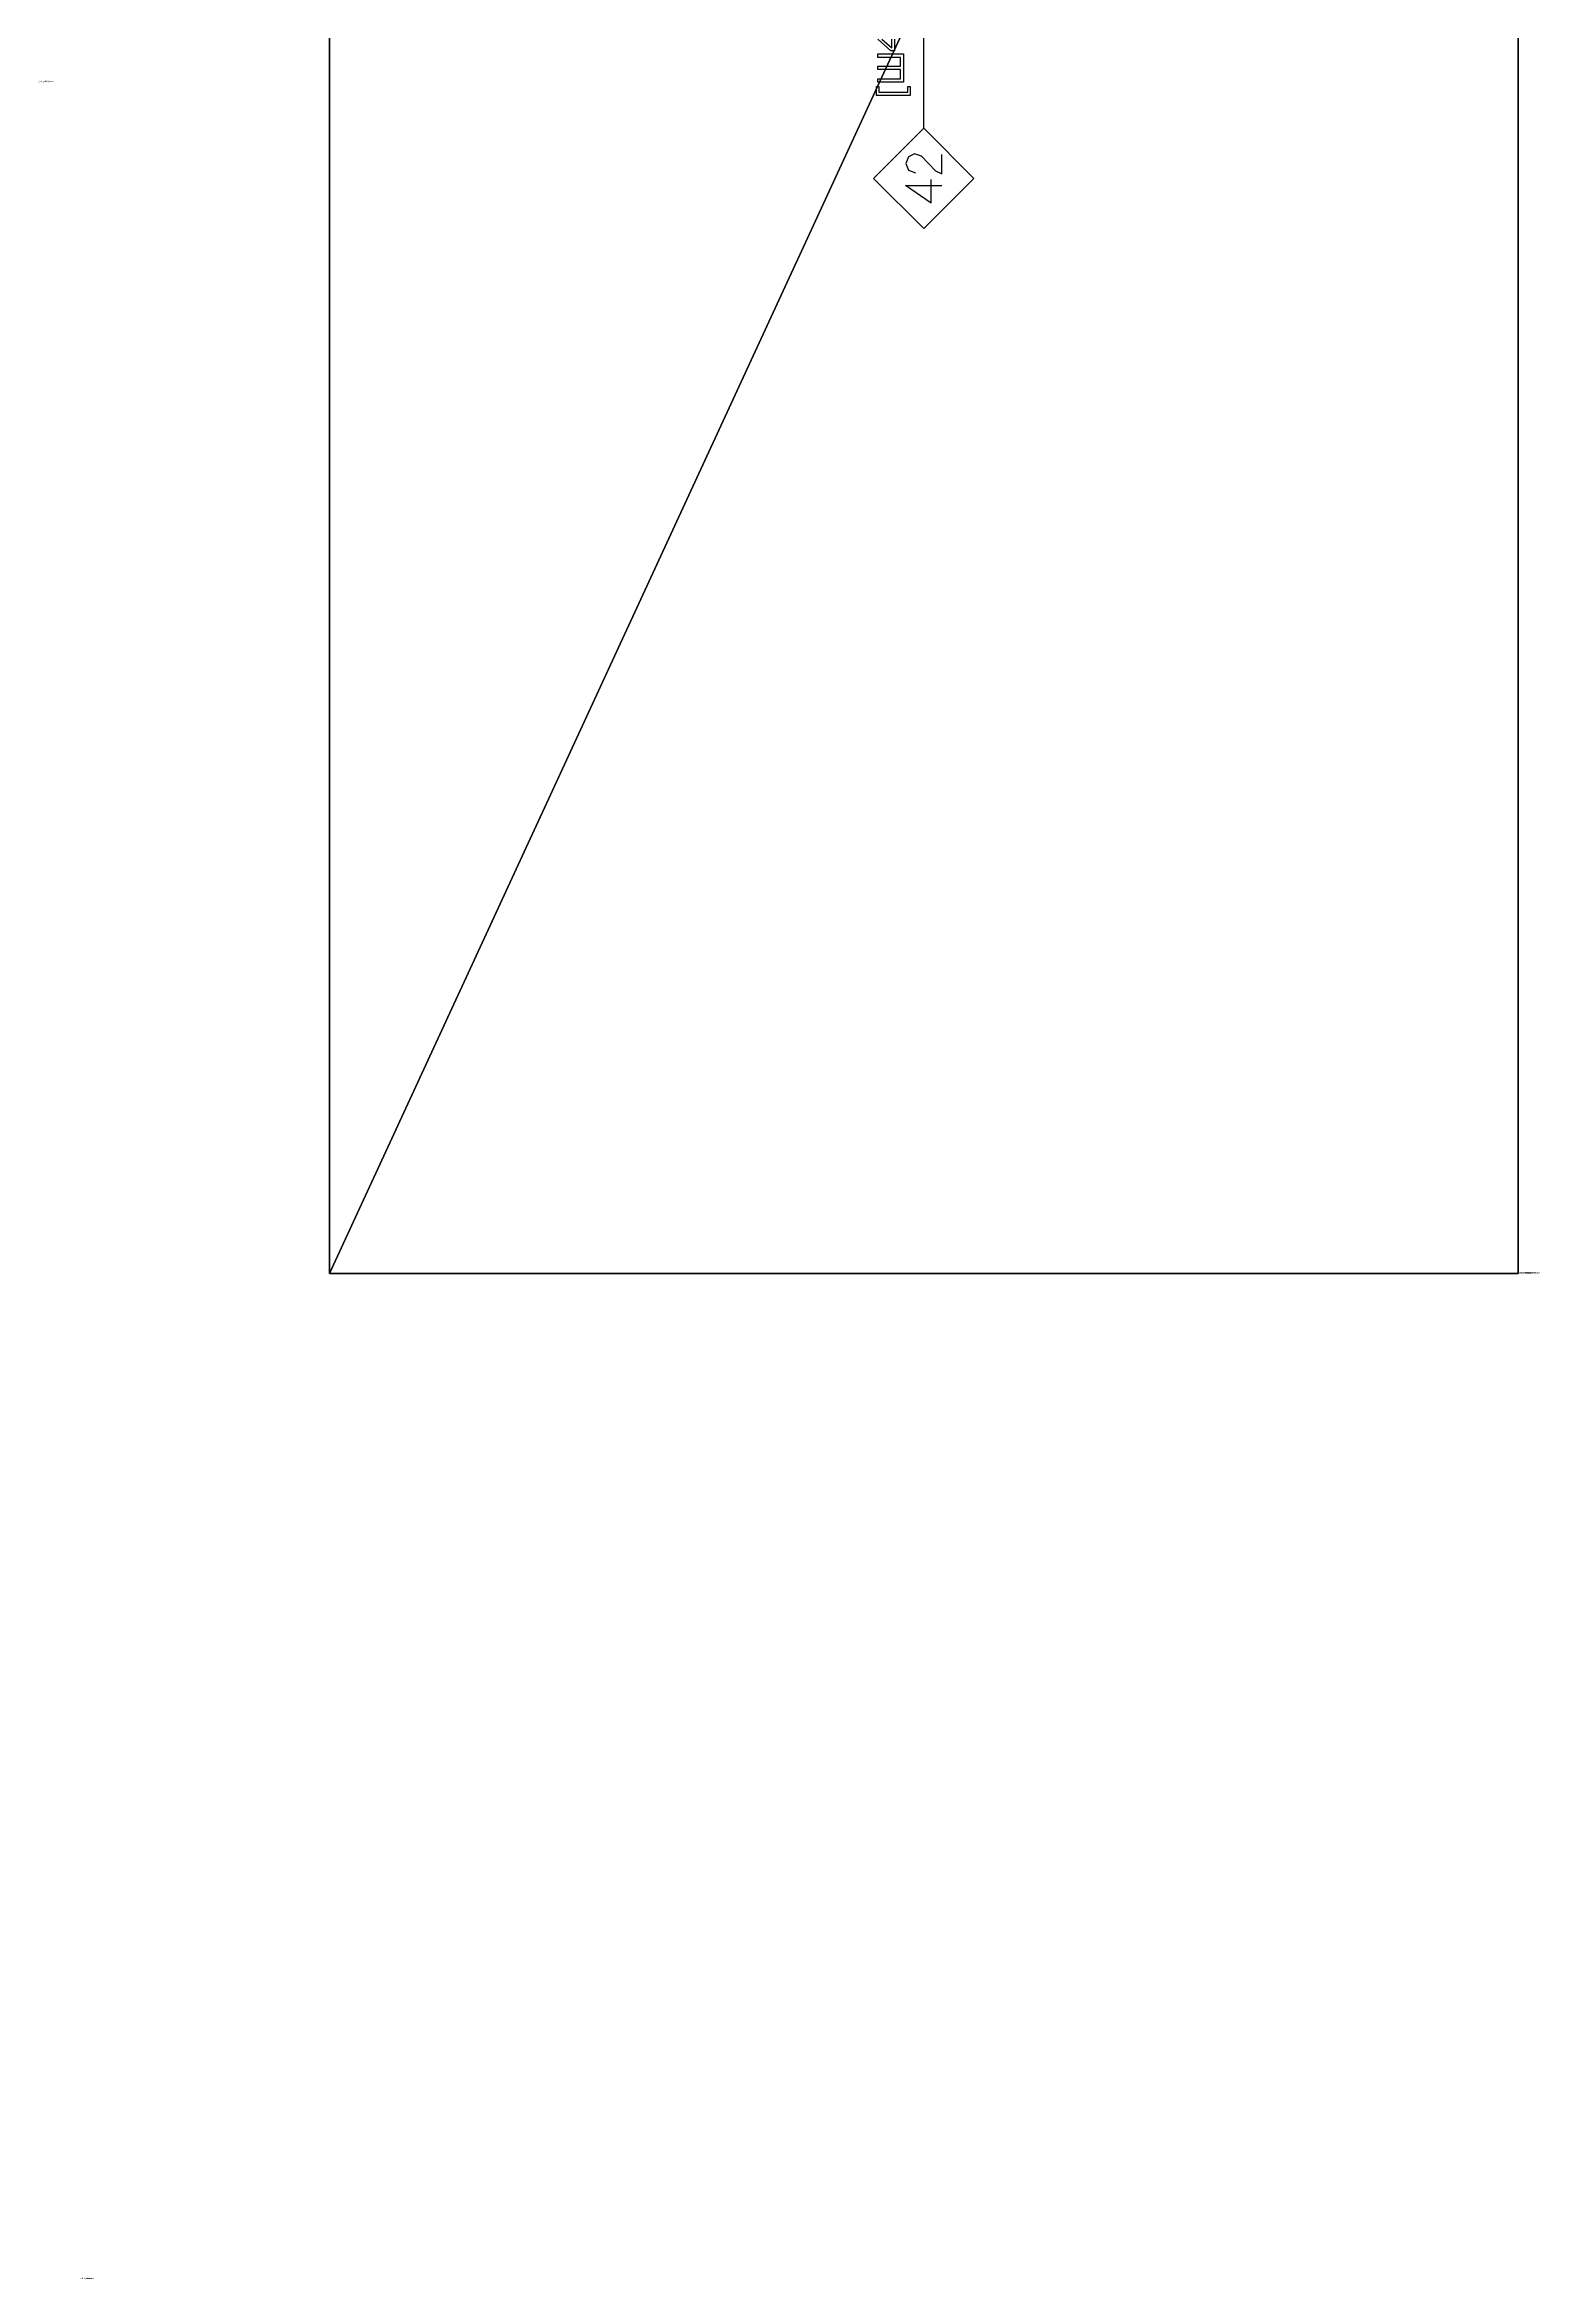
# Model space of a CAD drawing. Header units: millimetres. Extents: x -70178 to 17, y -3145 to 2055.
# Drawn here: x -1175 to 17, y -802 to 980 of the extents above; entities that cross this region are included whole.
import ezdxf

# ---------------------------------------------------------------- set-up
doc = ezdxf.new("R2010")
doc.units = ezdxf.units.MM
doc.header["$LTSCALE"] = 25.4
doc.layers.get('0').update_dxf_attribs({"true_color": 0xffffff})
for name, color, linetype, true_color in [('ABF_cuttingLines', 34, 'Continuous', 0xaa4400), ('ABF_edgeBanding', 32, 'Continuous', 0xcc6600), ('ABF_Label', 253, 'Continuous', 0x9999cc)]:
    doc.layers.add(name, color=color, linetype=linetype, true_color=true_color)

# ---------------------------------------------------------------- blocks, each defined once
blk = doc.blocks.new('Group1367#1')
at = {"layer": 'ABF_Label', "color": 0}
for p, q in [((-55.5, 6.9), (-55.5, 23.9)), ((-55.5, 23.9), (-50.9, 23.9)), ((-50.9, 22.7), (-53.9, 22.7)), ((-53.9, 22.7), (-53.9, 8.1)), ((-50.9, 23.9), (-50.9, 22.7)), ((-48.7, 10.3), (-48.7, 23.3)), ((-48.7, 23.3), (-47, 23.3)), ((-47, 23.3), (-47, 11.8)), ((-42.4, 11.8), (-42.4, 23.3)), ((-42.4, 23.3), (-40.7, 23.3)), ((-40.7, 23.3), (-40.7, 11.8)), ((-36.2, 11.8), (-36.2, 23.3)), ((-36.2, 23.3), (-34.4, 23.3)), ((-34.4, 23.3), (-34.4, 10.3)), ((-32.8, 16.6), (-26.9, 23.3)), ((-47, 11.8), (-42.4, 11.8)), ((-40.7, 11.8), (-36.2, 11.8)), ((-32.8, 14.8), (-32.8, 16.6)), ((-27, 14.8), (-32.8, 14.8)), ((-27, 21.3), (-31.4, 16.2)), ((-31.4, 16.2), (-27, 16.2)), ((-110, -3.8), (-101.1, 9.2)), ((-101.1, 9.2), (-101.1, -3.8)), ((-93.4, 7.7), (-94.7, 4.1)), ((-86.3, 1.1), (-93.6, -6)), ((-89.9, 9), (-93.4, 7.7)), ((-86.6, 7.8), (-89.9, 9)), ((-85.1, 4.7), (-86.6, 7.8)), ((-86.3, 1.1), (-85.1, 4.7)), ((-72.1, 0), (105.2, 0)), ((-50.9, 6.9), (-55.5, 6.9)), ((-53.9, 8.1), (-50.9, 8.1)), ((-50.9, 8.1), (-50.9, 6.9)), ((-34.4, 10.3), (-48.7, 10.3)), ((-110, -3.8), (-101.1, -3.8)), ((-101.1, -3.8), (-98.1, -3.8)), ((-101.1, -3.8), (-101.1, -9.1)), ((-93.6, -6), (-95.1, -9.1)), ((-95.1, -9.1), (-85.4, -9.1))]:
    blk.add_line(p, q, dxfattribs=at)
blk.add_polyline3d([(-72.1, 0, 0), (-97.5, -25.4, 0), (-122.9, 0, 0), (-97.5, 25.4, 0), (-72.1, 0, 0)], close=True, dxfattribs=at)
blk = doc.blocks.new('Group1412#1')
at = {"layer": 'ABF_cuttingLines', "color": 0}
blk.add_polyline3d([(1147.4, 2856, 0), (199.4, 2856, 0), (199.4, 802, 0), (1147.4, 802, 0), (1147.4, 2856, 0)], close=True, dxfattribs=at)
blk = doc.blocks.new('_____#140')
at = {"layer": 'ABF_cuttingLines', "color": 0}
for p, q in [((199.4, 2856), (199.4, 802)), ((199.4, 2856, 3), (199.4, 802, 3)), ((199.4, 2856), (199.4, 802)), ((199.4, 2856, 3), (199.4, 802, 3)), ((1147.4, 802), (1147.4, 2856)), ((1147.4, 802, 3), (1147.4, 2856, 3)), ((1147.4, 802), (1147.4, 2856)), ((1147.4, 802, 3), (1147.4, 2856, 3)), ((199.4, 802), (1147.4, 802)), ((199.4, 802, 3), (1147.4, 802, 3)), ((199.4, 802), (199.4, 802, 3)), ((199.4, 802), (1147.4, 802)), ((199.4, 802, 3), (1147.4, 802, 3)), ((199.4, 802), (199.4, 802, 3)), ((1147.4, 802), (1147.4, 802, 3)), ((1147.4, 802), (1147.4, 802, 3))]:
    blk.add_line(p, q, dxfattribs=at)
ref = blk.add_blockref('Group1412#1', (0, 0, 3), dxfattribs=at)
ref.add_attrib('Skp_GroupInstanceName', '_ABF_cuttingLines', (0, 0), dxfattribs={"layer": '0', "height": 1})
at = {"layer": 'ABF_Label', "color": 0}
ref = blk.add_blockref('Group1367#1', (673.4, 1829, 3), dxfattribs=dict(at, xscale=1.574803149606299, yscale=1.574803149606299, rotation=90))
ref.add_attrib('Skp_GroupInstanceName', '_ABF_Label', (0, 0), dxfattribs={"layer": '0', "height": 1})
at = {"color": 0}
mesh = blk.add_polyface(dxfattribs=at)
corners = [(1147.4, 2856), (199.4, 802), (199.4, 2856), (1147.4, 802)]
mesh.append_faces([[corners[k] for k in face] for face in [(0, 1, 2), (1, 0, 3)]], dxfattribs={"vtx0": -1, "color": 0})
at = {"color": 7, "true_color": 0xffffff}
mesh = blk.add_polyface(dxfattribs=at)
corners = [(199.4, 802, 3), (1147.4, 2856, 3), (199.4, 2856, 3), (1147.4, 802, 3)]
mesh.append_faces([[corners[k] for k in face] for face in [(0, 1, 2), (1, 0, 3)]], dxfattribs={"vtx0": -1, "color": 7})
at = {"color": 0}
mesh = blk.add_polyface(dxfattribs=at)
corners = [(199.4, 2856, 3), (199.4, 802), (199.4, 802, 3), (199.4, 2856)]
mesh.append_faces([[corners[k] for k in face] for face in [(0, 1, 2), (1, 0, 3)]], dxfattribs={"vtx0": -1, "color": 0})
mesh = blk.add_polyface(dxfattribs=at)
corners = [(1147.4, 2856), (1147.4, 802, 3), (1147.4, 802), (1147.4, 2856, 3)]
mesh.append_faces([[corners[k] for k in face] for face in [(0, 1, 2), (1, 0, 3)]], dxfattribs={"vtx0": -1, "color": 0})
mesh = blk.add_polyface(dxfattribs=at)
corners = [(1147.4, 802, 3), (199.4, 802), (1147.4, 802), (199.4, 802, 3)]
mesh.append_faces([[corners[k] for k in face] for face in [(0, 1, 2), (1, 0, 3)]], dxfattribs={"vtx0": -1, "color": 0})
blk = doc.blocks.new('_152684____0110_280010303_THICKNESS_3')
at = {"color": 0}
ref = blk.add_blockref('_____#140', (-1147.4, -802), dxfattribs=at)
ref.add_attrib('Skp_GroupInstanceName', '__42. [Ш4] Задня стінка', (0, 0), dxfattribs={"height": 1})
blk = doc.blocks.new('Group1184#1')
at = {"layer": 'ABF_Label', "color": 0}
for p, q in [((-33.5, 6.9), (-33.5, 23.9)), ((-33.5, 23.9), (-29, 23.9)), ((-29, 22.7), (-32, 22.7)), ((-32, 22.7), (-32, 8.1)), ((-29, 23.9), (-29, 22.7)), ((-26.8, 10.3), (-26.8, 23.3)), ((-26.8, 23.3), (-25.1, 23.3)), ((-25.1, 23.3), (-25.1, 17.5)), ((-22, 20.7), (-20.6, 22.8)), ((-20.6, 22.8), (-18.4, 23.3)), ((-18.4, 23.3), (-17.8, 23.3)), ((-17.8, 23.3), (-17.8, 21.8)), ((-17, 16.6), (-11.1, 23.3)), ((-11.1, 23.3), (-9.5, 23.3)), ((-9.5, 23.3), (-9.5, 16.2)), ((-6.7, 22.7), (-6.7, 23.9)), ((-6.7, 23.9), (-2.1, 23.9)), ((-3.6, 22.7), (-6.7, 22.7)), ((-3.6, 8.1), (-3.6, 22.7)), ((-2.1, 23.9), (-2.1, 6.9)), ((10.8, 22.1), (10.8, 23.5)), ((10.8, 23.5), (12.5, 23.5)), ((12.5, 23.5), (12.5, 22.1)), ((65.1, 21.9), (65.8, 23.4)), ((65.8, 23.4), (67.1, 23.4)), ((67.1, 23.4), (67.1, 11.6)), ((-25.1, 17.5), (-23.4, 18)), ((-24, 16.3), (-25.1, 16.3)), ((-25.1, 16.3), (-25.1, 10.3)), ((-19.4, 10.3), (-24, 16.3)), ((-23.4, 18), (-22.5, 19.4)), ((-22.5, 19.4), (-22.2, 20.1)), ((-21.4, 18.1), (-22.4, 17.1)), ((-22.4, 17.1), (-17.1, 10.3)), ((-22.2, 20.1), (-22, 20.7)), ((-20.6, 19.8), (-21.4, 18.1)), ((-19.8, 21.4), (-20.6, 19.8)), ((-18.3, 21.8), (-19.8, 21.4)), ((-17.8, 21.8), (-18.3, 21.8)), ((-17, 14.8), (-17, 16.6)), ((-11.2, 14.8), (-17, 14.8)), ((-11.2, 21.3), (-15.6, 16.2)), ((-15.6, 16.2), (-11.2, 16.2)), ((-11.2, 16.2), (-11.2, 21.3)), ((-11.2, 10.3), (-11.2, 14.8)), ((-9.5, 16.2), (-8, 16.2)), ((-8, 14.8), (-9.5, 14.8)), ((-9.5, 14.8), (-9.5, 10.3)), ((-8, 16.2), (-8, 14.8)), ((5.5, 16.9), (5.9, 19)), ((5.9, 14.8), (5.5, 16.9)), ((5.9, 19), (6.9, 20.6)), ((6.9, 13.2), (5.9, 14.8)), ((6.9, 20.6), (8.6, 21.7)), ((8.7, 12.1), (6.9, 13.2)), ((7.6, 18.6), (7.3, 17)), ((7.3, 17), (7.6, 15.2)), ((8.3, 19.8), (7.6, 18.6)), ((7.6, 15.2), (8.4, 14)), ((9.4, 20.5), (8.3, 19.8)), ((8.4, 14), (9.4, 13.3)), ((8.6, 21.7), (10.8, 22.1)), ((10.8, 11.7), (8.7, 12.1)), ((10.8, 20.8), (9.4, 20.5)), ((9.4, 13.3), (10.8, 13.1)), ((10.8, 13.1), (10.8, 20.8)), ((10.8, 10.2), (10.8, 11.7)), ((12.5, 22.1), (14.8, 21.7)), ((14, 20.5), (12.5, 20.8)), ((12.5, 20.8), (12.5, 13.1)), ((12.5, 13.1), (13.9, 13.3)), ((14.7, 12.1), (12.5, 11.7)), ((12.5, 11.7), (12.5, 10.2)), ((13.9, 13.3), (15, 14)), ((15, 19.8), (14, 20.5)), ((16.4, 13.2), (14.7, 12.1)), ((14.8, 21.7), (16.5, 20.6)), ((15.8, 18.6), (15, 19.8)), ((15, 14), (15.8, 15.2)), ((16, 17), (15.8, 18.6)), ((15.8, 15.2), (16, 17)), ((17.4, 14.8), (16.4, 13.2)), ((16.5, 20.6), (17.5, 19)), ((17.8, 16.9), (17.4, 14.8)), ((17.5, 19), (17.8, 16.9)), ((18.9, 13.1), (19.3, 14.9)), ((19.1, 11.9), (18.9, 13.1)), ((19.8, 10.9), (19.1, 11.9)), ((19.3, 14.9), (20.7, 16)), ((19.7, 19.9), (21, 20.2)), ((19.7, 18.2), (19.7, 19.9)), ((19.8, 18.2), (19.7, 18.2)), ((21.3, 18.7), (19.8, 18.2)), ((21, 14.4), (20.6, 13.2)), ((20.6, 13.2), (21.1, 12)), ((20.7, 16), (22.6, 16.5)), ((21, 20.2), (22.7, 20.3)), ((22.1, 15), (21, 14.4)), ((21.1, 12), (22.5, 11.5)), ((22.7, 18.9), (21.3, 18.7)), ((23.6, 15.3), (22.1, 15)), ((22.5, 11.5), (23.9, 11.9)), ((22.6, 16.5), (25, 16.7)), ((22.7, 20.3), (24.4, 20.2)), ((23.6, 18.8), (22.7, 18.9)), ((24.4, 18.5), (23.6, 18.8)), ((25, 15.4), (23.6, 15.3)), ((23.9, 11.9), (25, 12.7)), ((24.4, 20.2), (25.6, 19.6)), ((24.9, 18), (24.4, 18.5)), ((25, 11.3), (24.5, 10.9)), ((25, 17), (24.9, 18)), ((25, 16.7), (25, 17)), ((25, 12.7), (25, 15.4)), ((25, 10.3), (25, 11.3)), ((25.6, 19.6), (26.4, 18.5)), ((26.4, 18.5), (26.7, 17)), ((26.7, 17), (26.7, 10.3)), ((28.3, 15.2), (28.7, 17.4)), ((28.7, 12.9), (28.3, 15.2)), ((28.7, 17.4), (29.6, 19)), ((29.6, 11.3), (28.7, 12.9)), ((29.6, 19), (31, 20)), ((31, 10.4), (29.6, 11.3)), ((30.8, 17.9), (30, 15.2)), ((30, 15.2), (30.8, 12.5)), ((32.9, 18.9), (30.8, 17.9)), ((30.8, 12.5), (32.9, 11.5)), ((31, 20), (32.9, 20.3)), ((32.9, 20.3), (34.4, 20.1)), ((33.8, 18.7), (32.9, 18.9)), ((32.9, 11.5), (34.4, 11.8)), ((34.6, 18.4), (33.8, 18.7)), ((34.4, 20.1), (35.8, 19.5)), ((34.4, 11.8), (35.7, 12.7)), ((35.2, 18), (34.6, 18.4)), ((35.7, 17.7), (35.2, 18)), ((35.8, 17.7), (35.7, 17.7)), ((35.7, 12.7), (35.8, 12.7)), ((35.8, 19.5), (35.8, 17.7)), ((35.8, 12.7), (35.8, 10.8)), ((36.6, 13.1), (37, 14.9)), ((36.8, 11.9), (36.6, 13.1)), ((37.5, 10.9), (36.8, 11.9)), ((37, 14.9), (38.4, 16)), ((37.4, 19.9), (38.7, 20.2)), ((37.4, 18.2), (37.4, 19.9)), ((37.5, 18.2), (37.4, 18.2)), ((39, 18.7), (37.5, 18.2)), ((38.7, 14.4), (38.3, 13.2)), ((38.3, 13.2), (38.8, 12)), ((38.4, 16), (40.3, 16.5)), ((38.7, 20.2), (40.4, 20.3)), ((39.8, 15), (38.7, 14.4)), ((38.8, 12), (40.1, 11.5)), ((40.4, 18.9), (39, 18.7)), ((41.3, 15.3), (39.8, 15)), ((40.1, 11.5), (41.6, 11.9)), ((40.3, 16.5), (42.7, 16.7)), ((40.4, 20.3), (42.1, 20.2)), ((41.3, 18.8), (40.4, 18.9)), ((42.1, 18.5), (41.3, 18.8)), ((42.7, 15.4), (41.3, 15.3)), ((41.6, 11.9), (42.7, 12.7)), ((42.1, 20.2), (43.3, 19.6)), ((42.6, 18), (42.1, 18.5)), ((42.7, 11.3), (42.2, 10.9)), ((42.7, 17), (42.6, 18)), ((42.7, 16.7), (42.7, 17)), ((42.7, 12.7), (42.7, 15.4)), ((42.7, 10.3), (42.7, 11.3)), ((43.3, 19.6), (44.1, 18.5)), ((44.1, 18.5), (44.4, 17)), ((44.4, 17), (44.4, 10.3)), ((45.6, 7.9), (45.6, 11.7)), ((45.6, 11.7), (46.2, 11.7)), ((46.2, 11.7), (47.6, 15.3)), ((47.6, 15.3), (48.1, 20.1)), ((49.1, 14.7), (47.8, 11.7)), ((47.8, 11.7), (52.5, 11.7)), ((48.1, 20.1), (54.1, 20.1)), ((49.7, 18.7), (49.1, 14.7)), ((52.5, 18.7), (49.7, 18.7)), ((52.5, 11.7), (52.5, 18.7)), ((54.1, 20.1), (54.1, 11.7)), ((54.1, 11.7), (55.1, 11.7)), ((55.1, 11.7), (55.1, 7.9)), ((63.1, 21.6), (65.1, 21.9)), ((63.1, 20.4), (63.1, 21.6)), ((65.5, 20.4), (63.1, 20.4)), ((63.1, 10.3), (63.1, 11.6)), ((63.1, 11.6), (65.5, 11.6)), ((65.5, 11.6), (65.5, 20.4)), ((67.1, 11.6), (69.5, 11.6)), ((69.5, 11.6), (69.5, 10.3)), ((-86.3, 8.3), (-87.7, 4.4)), ((-78.6, 1.2), (-86.5, -6.4)), ((-82.5, 9.7), (-86.3, 8.3)), ((-78.9, 8.3), (-82.5, 9.7)), ((-77.3, 5.1), (-78.9, 8.3)), ((-78.6, 1.2), (-77.3, 5.1)), ((-73.8, 5.2), (-72, 8.7)), ((-72, 8.7), (-68.6, 9.9)), ((-68.6, 9.9), (-65.1, 8.7)), ((-65.3, 2), (-68.6, 0.9)), ((-68.6, 0.9), (-65.3, -0.3)), ((-63.7, 5.2), (-65.3, 2)), ((-65.1, 8.7), (-63.7, 5.2)), ((-50.2, 0), (83.2, 0)), ((-29, 6.9), (-33.5, 6.9)), ((-32, 8.1), (-29, 8.1)), ((-29, 8.1), (-29, 6.9)), ((-25.1, 10.3), (-26.8, 10.3)), ((-17.1, 10.3), (-19.4, 10.3)), ((-9.5, 10.3), (-11.2, 10.3)), ((-6.7, 6.9), (-6.7, 8.1)), ((-6.7, 8.1), (-3.6, 8.1)), ((-2.1, 6.9), (-6.7, 6.9)), ((12.5, 10.2), (10.8, 10.2)), ((20.7, 10.2), (19.8, 10.9)), ((21.9, 10), (20.7, 10.2)), ((23, 10.1), (21.9, 10)), ((23.9, 10.5), (23, 10.1)), ((24.5, 10.9), (23.9, 10.5)), ((26.7, 10.3), (25, 10.3)), ((32.9, 10.1), (31, 10.4)), ((33.7, 10.1), (32.9, 10.1)), ((34.5, 10.3), (33.7, 10.1)), ((35.2, 10.6), (34.5, 10.3)), ((35.8, 10.8), (35.2, 10.6)), ((38.4, 10.2), (37.5, 10.9)), ((39.6, 10), (38.4, 10.2)), ((40.7, 10.1), (39.6, 10)), ((41.5, 10.5), (40.7, 10.1)), ((42.2, 10.9), (41.5, 10.5)), ((44.4, 10.3), (42.7, 10.3)), ((47.1, 7.9), (45.6, 7.9)), ((53.5, 10.3), (47.1, 10.3)), ((47.1, 10.3), (47.1, 7.9)), ((53.5, 7.9), (53.5, 10.3)), ((55.1, 7.9), (53.5, 7.9)), ((69.5, 10.3), (63.1, 10.3)), ((-86.5, -6.4), (-88.1, -9.8)), ((-88.1, -9.8), (-77.6, -9.8)), ((-72.2, -8.5), (-74.1, -4.6)), ((-68.6, -9.8), (-72.2, -8.5)), ((-65.3, -8.5), (-68.6, -9.8)), ((-65.3, -0.3), (-63.2, -4)), ((-63.2, -4), (-65.3, -8.5)), ((5.2, -13.7), (6.5, -10.6)), ((6.5, -10.6), (8.9, -4.6)), ((6.5, -10.6), (11.6, -10.6)), ((8.9, -4.6), (11.6, -10.6)), ((11.6, -10.6), (13, -13.7)), ((14.5, -4.9), (18, -4.9)), ((14.5, -4.9), (14.5, -9)), ((14.5, -9), (14.5, -13.7)), ((14.5, -9), (18, -9)), ((19.5, -5.4), (18, -4.9)), ((18, -9), (19.6, -8.3)), ((18, -9), (20, -9.9)), ((20.3, -6.8), (19.5, -5.4)), ((19.6, -8.3), (20.3, -6.8)), ((20, -9.9), (20.7, -11.6)), ((22.3, -4.8), (22.3, -9)), ((22.3, -4.8), (27.8, -4.8)), ((22.3, -9), (27.1, -9)), ((22.3, -9), (22.3, -13.7)), ((14.5, -13.7), (18, -13.7)), ((18, -13.7), (19.8, -13.4)), ((20.7, -11.6), (19.8, -13.4))]:
    blk.add_line(p, q, dxfattribs=at)
for points in [[(-50.2, 0, 0), (-75.6, -25.4, 0), (-101, 0, 0), (-75.6, 25.4, 0), (-50.2, 0, 0)], [(83.2, 17.8, 0), (101, 0, 0), (83.2, -17.8, 0), (83.2, 17.8, 0)]]:
    blk.add_polyline3d(points, close=True, dxfattribs=at)
blk = doc.blocks.new('Group1413#1')
at = {"layer": 'ABF_cuttingLines', "color": 0}
blk.add_polyline3d([(-760, -2, 0), (-760, -948.5, 0), (-580, -948.5, 0), (-580, -2, 0), (-760, -2, 0)], close=True, dxfattribs=at)
blk = doc.blocks.new('Group1414#1')
at = {"layer": 'ABF_edgeBanding', "color": 0}
for points in [[(-670, -4.5, 0), (-652.8, -21.6, 0), (-687.2, -21.6, 0), (-670, -4.5, 0)], [(-757.5, -475.3, 0), (-740.4, -458.1, 0), (-740.4, -492.4, 0), (-757.5, -475.3, 0)], [(-582.5, -475.3, 0), (-599.6, -492.4, 0), (-599.6, -458.1, 0), (-582.5, -475.3, 0)], [(-670, -946, 0), (-687.2, -928.9, 0), (-652.8, -928.9, 0), (-670, -946, 0)]]:
    blk.add_polyline3d(points, close=True, dxfattribs=at)
blk = doc.blocks.new('_____#141')
at = {"layer": 'ABF_cuttingLines', "color": 0}
ref = blk.add_blockref('Group1413#1', (0, 0, 18), dxfattribs=at)
ref.add_attrib('Skp_GroupInstanceName', '_ABF_cuttingLines', (0, 0), dxfattribs={"layer": '0', "height": 1})
at = {"layer": 'ABF_edgeBanding', "color": 0}
ref = blk.add_blockref('Group1414#1', (0, 0, 18), dxfattribs=at)
ref.add_attrib('Skp_GroupInstanceName', '_ABF_edgeBanding', (0, 0), dxfattribs={"layer": '0', "height": 1})
at = {"layer": 'ABF_Label', "color": 0}
ref = blk.add_blockref('Group1184#1', (-670, -475.3, 18), dxfattribs=dict(at, xscale=1.574803149606299, yscale=1.574803149606299, rotation=90))
ref.add_attrib('Skp_GroupInstanceName', '_ABF_Label', (0, 0), dxfattribs={"layer": '0', "height": 1})
blk = doc.blocks.new('_____#142')
blk = doc.blocks.new('_____#143')
blk = doc.blocks.new('_____#144')
blk = doc.blocks.new('___#15')
blk = doc.blocks.new('_____#145')
blk = doc.blocks.new('_____#146')
blk = doc.blocks.new('_201238___._KRONOSPAN_5981_PD__NEW_2800207018_THICKNESS_18')
at = {"color": 0}
ref = blk.add_blockref('_____#146', (-3446.1, -801.5), dxfattribs=at)
ref.add_attrib('Skp_GroupInstanceName', '__48. [Ш4] Двері ліві', (0, 0), dxfattribs={"height": 1})
ref = blk.add_blockref('_____#145', (-2487.1, -801.5), dxfattribs=at)
ref.add_attrib('Skp_GroupInstanceName', '__44. [Ш4] Двері праві', (0, 0), dxfattribs={"height": 1})
ref = blk.add_blockref('___#15', (-2534, 952), dxfattribs=at)
ref.add_attrib('Skp_GroupInstanceName', '__24. [К4] Дно', (0, 0), dxfattribs={"height": 1})
ref = blk.add_blockref('_____#144', (-2134, 950.5), dxfattribs=at)
ref.add_attrib('Skp_GroupInstanceName', '__25. [К4] Фасад 3', (0, 0), dxfattribs={"height": 1})
ref = blk.add_blockref('_____#143', (-2126, 950.5), dxfattribs=at)
ref.add_attrib('Skp_GroupInstanceName', '__22. [К4] Фасад 4', (0, 0), dxfattribs={"height": 1})
ref = blk.add_blockref('_____#142', (-1560, 950.5), dxfattribs=at)
ref.add_attrib('Skp_GroupInstanceName', '__26. [К4] Фасад 2', (0, 0), dxfattribs={"height": 1})
ref = blk.add_blockref('_____#141', (-1180, 950.5), dxfattribs=at)
ref.add_attrib('Skp_GroupInstanceName', '__23. [К4] Фасад 1', (0, 0), dxfattribs={"height": 1})
blk = doc.blocks.new('_____#147')
blk = doc.blocks.new('_201238___._KRONOSPAN_5981_PD__NEW_2800207018_THICKNESS_36')
at = {"color": 0}
ref = blk.add_blockref('_____#147', (-4928, 952), dxfattribs=at)
ref.add_attrib('Skp_GroupInstanceName', '__27. [К4] Криша', (0, 0), dxfattribs={"height": 1})
blk = doc.blocks.new('_____#148')
blk = doc.blocks.new('_____#149')
blk = doc.blocks.new('_____#150')
blk = doc.blocks.new('_____#151')
blk = doc.blocks.new('_____#152')
blk = doc.blocks.new('_____#153')
blk = doc.blocks.new('_____#154')
blk = doc.blocks.new('_____#155')
blk = doc.blocks.new('_____#156')
blk = doc.blocks.new('_____#157')
blk = doc.blocks.new('_____#158')
blk = doc.blocks.new('_____#159')
blk = doc.blocks.new('_____#160')
blk = doc.blocks.new('_____#161')
blk = doc.blocks.new('_____#162')
blk = doc.blocks.new('_____#163')
blk = doc.blocks.new('_____#164')
blk = doc.blocks.new('_____#165')
blk = doc.blocks.new('_____#166')
blk = doc.blocks.new('_____#167')
blk = doc.blocks.new('_48501___EGGER_W_1000_ST9___2800207018__THICKNESS_16')
at = {"color": 0}
ref = blk.add_blockref('_____#162', (-8392.3, 912.5), dxfattribs=at)
ref.add_attrib('Skp_GroupInstanceName', '__15. [К4 Ящик] Перед', (0, 0), dxfattribs={"height": 1})
ref = blk.add_blockref('_____#160', (-7564.8, 912.5), dxfattribs=at)
ref.add_attrib('Skp_GroupInstanceName', '__8. [К4 Ящик] Перед', (0, 0), dxfattribs={"height": 1})
ref = blk.add_blockref('_____#158', (-7483.3, 912.5), dxfattribs=at)
ref.add_attrib('Skp_GroupInstanceName', '__3. [К4 Ящик] Перед', (0, 0), dxfattribs={"height": 1})
ref = blk.add_blockref('_____#157', (-7535.8, 912.5), dxfattribs=at)
ref.add_attrib('Skp_GroupInstanceName', '__19. [К4 Ящик] Перед', (0, 0), dxfattribs={"height": 1})
ref = blk.add_blockref('_____#167', (-10356, -39.5), dxfattribs=at)
ref.add_attrib('Skp_GroupInstanceName', '__4. [К4 Ящик] Дно', (0, 0), dxfattribs={"height": 1})
ref = blk.add_blockref('_____#166', (-9806, -39.5), dxfattribs=at)
ref.add_attrib('Skp_GroupInstanceName', '__10. [К4 Ящик] Дно', (0, 0), dxfattribs={"height": 1})
ref = blk.add_blockref('_____#165', (-9256, -39.5), dxfattribs=at)
ref.add_attrib('Skp_GroupInstanceName', '__20. [К4 Ящик] Дно', (0, 0), dxfattribs={"height": 1})
ref = blk.add_blockref('_____#164', (-8706, -39.5), dxfattribs=at)
ref.add_attrib('Skp_GroupInstanceName', '__13. [К4 Ящик] Дно', (0, 0), dxfattribs={"height": 1})
ref = blk.add_blockref('_____#163', (-8526.3, -39.5), dxfattribs=at)
ref.add_attrib('Skp_GroupInstanceName', '__14. [К4 Ящик] Зад', (0, 0), dxfattribs={"height": 1})
ref = blk.add_blockref('_____#161', (-7698.8, -39.5), dxfattribs=at)
ref.add_attrib('Skp_GroupInstanceName', '__7. [К4 Ящик] Зад', (0, 0), dxfattribs={"height": 1})
ref = blk.add_blockref('_____#159', (-7617.3, -39.5), dxfattribs=at)
ref.add_attrib('Skp_GroupInstanceName', '__2. [К4 Ящик] Зад', (0, 0), dxfattribs={"height": 1})
ref = blk.add_blockref('_____#156', (-7401.8, -39.5), dxfattribs=at)
ref.add_attrib('Skp_GroupInstanceName', '__17. [К4 Ящик] Зад', (0, 0), dxfattribs={"height": 1})
ref = blk.add_blockref('_____#154', (-7105.8, 558), dxfattribs=at)
ref.add_attrib('Skp_GroupInstanceName', '__16. [К4 Ящик] Права', (0, 0), dxfattribs={"height": 1})
ref = blk.add_blockref('_____#152', (-6595.3, 558), dxfattribs=at)
ref.add_attrib('Skp_GroupInstanceName', '__5. [К4 Ящик] Права', (0, 0), dxfattribs={"height": 1})
ref = blk.add_blockref('_____#151', (-6246.8, 558), dxfattribs=at)
ref.add_attrib('Skp_GroupInstanceName', '__9. [К4 Ящик] Права', (0, 0), dxfattribs={"height": 1})
ref = blk.add_blockref('_____#149', (-6482.3, 558), dxfattribs=at)
ref.add_attrib('Skp_GroupInstanceName', '__12. [К4 Ящик] Права', (0, 0), dxfattribs={"height": 1})
ref = blk.add_blockref('_____#155', (-7267.8, -18), dxfattribs=at)
ref.add_attrib('Skp_GroupInstanceName', '__18. [К4 Ящик] Ліва', (0, 0), dxfattribs={"height": 1})
ref = blk.add_blockref('_____#153', (-6570.8, -18), dxfattribs=at)
ref.add_attrib('Skp_GroupInstanceName', '__6. [К4 Ящик] Ліва', (0, 0), dxfattribs={"height": 1})
ref = blk.add_blockref('_____#150', (-6271.3, -18), dxfattribs=at)
ref.add_attrib('Skp_GroupInstanceName', '__1. [К4 Ящик] Ліва', (0, 0), dxfattribs={"height": 1})
ref = blk.add_blockref('_____#148', (-6320.3, -18), dxfattribs=at)
ref.add_attrib('Skp_GroupInstanceName', '__11. [К4 Ящик] Ліва', (0, 0), dxfattribs={"height": 1})
blk = doc.blocks.new('______#45')
blk = doc.blocks.new('______#46')
blk = doc.blocks.new('______#47')
blk = doc.blocks.new('______#48')
blk = doc.blocks.new('______#49')
blk = doc.blocks.new('______#50')
blk = doc.blocks.new('______#51')
blk = doc.blocks.new('______#52')
blk = doc.blocks.new('______#53')
blk = doc.blocks.new('______#54')
blk = doc.blocks.new('______#55')
blk = doc.blocks.new('_____#168')
blk = doc.blocks.new('_____#169')
blk = doc.blocks.new('___#16')
blk = doc.blocks.new('___#17')
blk = doc.blocks.new('_____#170')
blk = doc.blocks.new('_____#171')
blk = doc.blocks.new('_____#172')
blk = doc.blocks.new('_____#173')
blk = doc.blocks.new('_48501___EGGER_W_1000_ST9___2800207018__THICKNESS_18')
at = {"color": 0}
ref = blk.add_blockref('_____#173', (-19557.8, -818), dxfattribs=at)
ref.add_attrib('Skp_GroupInstanceName', '__46. [Ш4] Центр', (0, 0), dxfattribs={"height": 1})
ref = blk.add_blockref('_____#172', (-20132.2, -818), dxfattribs=at)
ref.add_attrib('Skp_GroupInstanceName', '__47. [Ш4] Ліва боковина', (0, 0), dxfattribs={"height": 1})
ref = blk.add_blockref('_____#171', (-18737.8, -818), dxfattribs=at)
ref.add_attrib('Skp_GroupInstanceName', '__41. [Ш4] Права боковина', (0, 0), dxfattribs={"height": 1})
ref = blk.add_blockref('_____#169', (-17336.2, -197.4), dxfattribs=at)
ref.add_attrib('Skp_GroupInstanceName', '__45. [Ш4] Дно', (0, 0), dxfattribs={"height": 1})
ref = blk.add_blockref('_____#168', (-16926.2, -197.4), dxfattribs=at)
ref.add_attrib('Skp_GroupInstanceName', '__43. [Ш4] Криша', (0, 0), dxfattribs={"height": 1})
ref = blk.add_blockref('_____#170', (-18256, -18), dxfattribs=at)
ref.add_attrib('Skp_GroupInstanceName', '__21. [К4] Задня стінка', (0, 0), dxfattribs={"height": 1})
ref = blk.add_blockref('___#17', (-18282, -18), dxfattribs=at)
ref.add_attrib('Skp_GroupInstanceName', '__29. [К4] Ліва боковина', (0, 0), dxfattribs={"height": 1})
ref = blk.add_blockref('___#16', (-17036, -18), dxfattribs=at)
ref.add_attrib('Skp_GroupInstanceName', '__28. [К4] Права боковина', (0, 0), dxfattribs={"height": 1})
ref = blk.add_blockref('______#55', (-16242, -485.5), dxfattribs=at)
ref.add_attrib('Skp_GroupInstanceName', '__40. [Ш4] Полиця', (0, 0), dxfattribs={"height": 1})
ref = blk.add_blockref('______#54', (-15832, -485.5), dxfattribs=at)
ref.add_attrib('Skp_GroupInstanceName', '__39. [Ш4] Полиця', (0, 0), dxfattribs={"height": 1})
ref = blk.add_blockref('______#53', (-15422, -485.5), dxfattribs=at)
ref.add_attrib('Skp_GroupInstanceName', '__31. [Ш4] Полиця', (0, 0), dxfattribs={"height": 1})
ref = blk.add_blockref('______#52', (-14576, -485.5), dxfattribs=at)
ref.add_attrib('Skp_GroupInstanceName', '__30. [Ш4] Полиця', (0, 0), dxfattribs={"height": 1})
ref = blk.add_blockref('______#51', (-14602, -485.5), dxfattribs=at)
ref.add_attrib('Skp_GroupInstanceName', '__35. [Ш4] Полиця', (0, 0), dxfattribs={"height": 1})
ref = blk.add_blockref('______#50', (-13756, -18.5), dxfattribs=at)
ref.add_attrib('Skp_GroupInstanceName', '__36. [Ш4] Полиця', (0, 0), dxfattribs={"height": 1})
ref = blk.add_blockref('______#49', (-13782, -18.5), dxfattribs=at)
ref.add_attrib('Skp_GroupInstanceName', '__38. [Ш4] Полиця', (0, 0), dxfattribs={"height": 1})
ref = blk.add_blockref('______#48', (-13372, -18.5), dxfattribs=at)
ref.add_attrib('Skp_GroupInstanceName', '__34. [Ш4] Полиця', (0, 0), dxfattribs={"height": 1})
ref = blk.add_blockref('______#47', (-12962, -18.5), dxfattribs=at)
ref.add_attrib('Skp_GroupInstanceName', '__37. [Ш4] Полиця', (0, 0), dxfattribs={"height": 1})
ref = blk.add_blockref('______#46', (-12552, -18.5), dxfattribs=at)
ref.add_attrib('Skp_GroupInstanceName', '__32. [Ш4] Полиця', (0, 0), dxfattribs={"height": 1})
ref = blk.add_blockref('______#45', (-12142, -18.5), dxfattribs=at)
ref.add_attrib('Skp_GroupInstanceName', '__33. [Ш4] Полиця', (0, 0), dxfattribs={"height": 1})
blk = doc.blocks.new('Group1363#1')

msp = doc.modelspace()

# ---------------------------------------------------------------- block references
at = {"color": 0}
ref = msp.add_blockref('_201238___._KRONOSPAN_5981_PD__NEW_2800207018_THICKNESS_18', (0, 0), dxfattribs=at)
ref.add_attrib('Skp_ComponentInstanceName', 'ABF_Flatten', (0, 0), dxfattribs={"height": 0.2})
ref = msp.add_blockref('_152684____0110_280010303_THICKNESS_3', (0, 0), dxfattribs=at)
ref.add_attrib('Skp_ComponentInstanceName', 'ABF_Flatten', (0, 0), dxfattribs={"height": 0.2})
ref = msp.add_blockref('_48501___EGGER_W_1000_ST9___2800207018__THICKNESS_18', (0, 0), dxfattribs=at)
ref.add_attrib('Skp_ComponentInstanceName', 'ABF_Flatten', (0, 0), dxfattribs={"height": 0.2})
ref = msp.add_blockref('_201238___._KRONOSPAN_5981_PD__NEW_2800207018_THICKNESS_36', (0, 0), dxfattribs=at)
ref.add_attrib('Skp_ComponentInstanceName', 'ABF_Flatten', (0, 0), dxfattribs={"height": 0.2})
ref = msp.add_blockref('_48501___EGGER_W_1000_ST9___2800207018__THICKNESS_16', (0, 0), dxfattribs=at)
ref.add_attrib('Skp_ComponentInstanceName', 'ABF_Flatten', (0, 0), dxfattribs={"height": 0.2})
ref = msp.add_blockref('Group1363#1', (0, 0), dxfattribs=at)
ref.add_attrib('Skp_GroupInstanceName', 'ABF_Flatten', (0, 0), dxfattribs={"height": 1})

doc.saveas('drawing.dxf')
